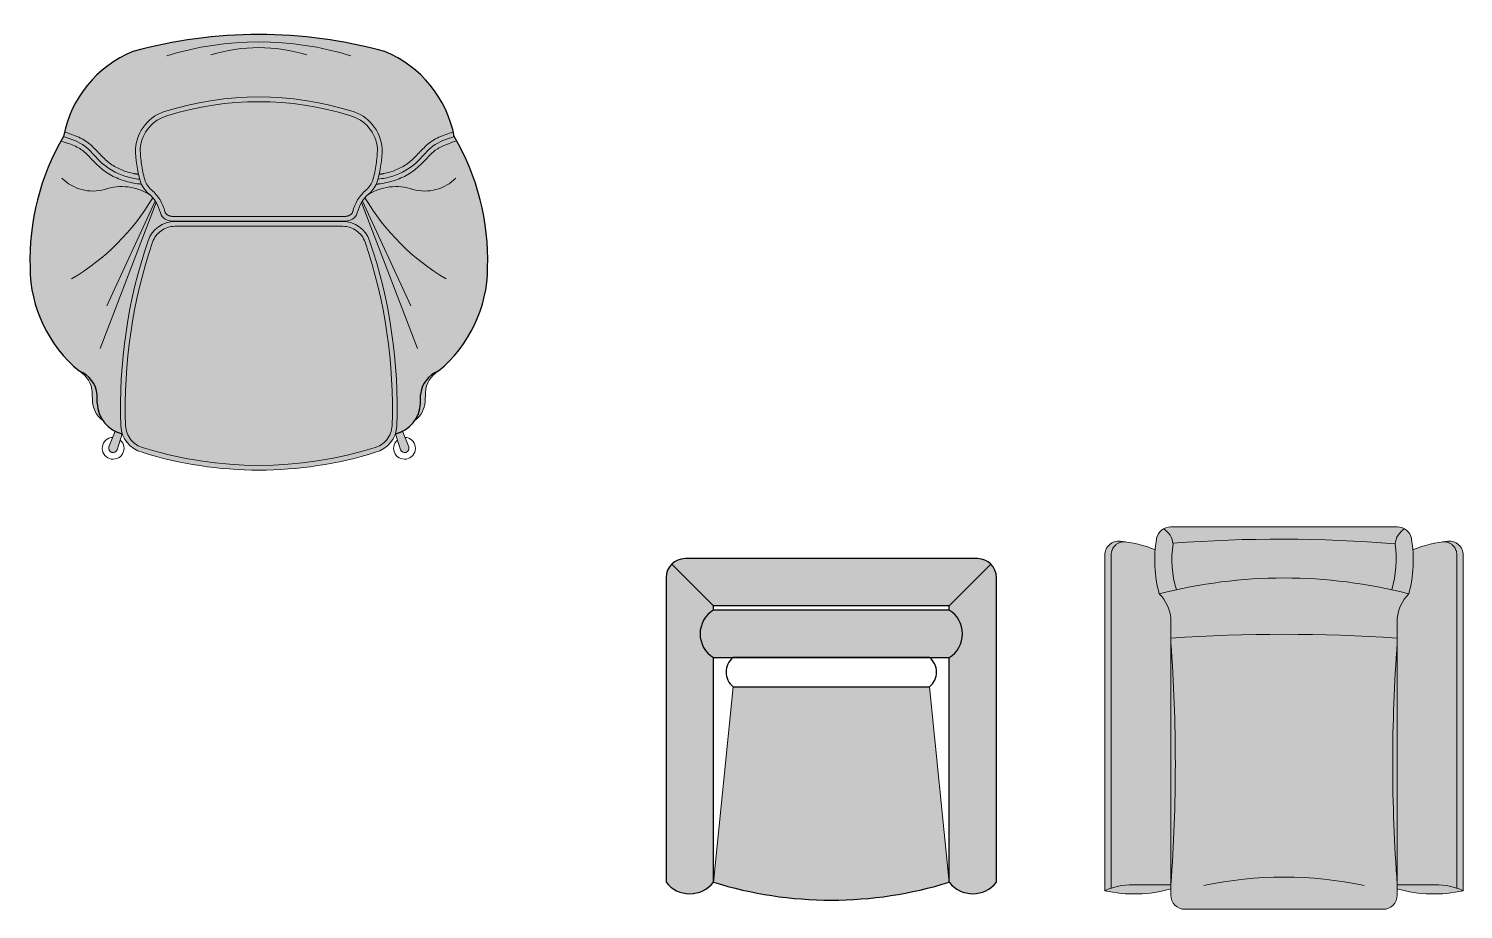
# Model space of a CAD drawing. Header units: metres. Extents: x 288.7 to 299.7, y 162.6 to 172.2.
# Drawn here: x 288.661 to 291.702, y 164.679 to 166.545 of the extents above; entities that cross this region are included whole.
import ezdxf

# ---------------------------------------------------------------- set-up
doc = ezdxf.new("R2010")
doc.units = ezdxf.units.M
doc.linetypes.add('HIDDEN2', pattern=[4.762499999999999, 3.175, -1.5875])
doc.linetypes.add('HIDDENX2', pattern=[19.049999999999997, 12.7, -6.35])
doc.layers.add('estofado', color=7, linetype='Continuous', lineweight=25)

# ---------------------------------------------------------------- blocks, each defined once
blk = doc.blocks.new('Poltrona Greta Garbo')
at = {"layer": 'estofado', "ltscale": 0.01}
h = blk.add_hatch(color=256, dxfattribs=at)
h.set_gradient(color1=(222, 23, 23), color2=(162, 17, 17), one_color=1, tint=0.3499999940395355, name='INVCYLINDER')
h.paths.add_polyline_path([(0.6854193147283922, 0.2499999999999432, 0.4916137054339721), (0.685419314728466, 0.3500000000000227), (0.03999999999996362, 0.3500000000000227, 0.1989123673789687), (0.01171572875257674, 0.3382842712475597), (0.1000000000001364, 0.25), (0.1088826669430318, 0.25, -0.5577571510137617), (0.2095527105623205, 0.25)])
h.paths.add_polyline_path([(0.6854193147282786, -0.3499999999999659, 0.4916137054348871), (0.6854193147283921, -0.2499999999997726), (0.2095527105623205, -0.2499999999998295, -0.5577571510148333), (0.1088826669430318, -0.2499999999998295), (0.1000000000002501, -0.2499999999998294), (0.01171572875253014, -0.3382842712474926, 0.1989123673794746), (0.0399999999999671, -0.3500000000000227)])
h.paths.add_polyline_path([(0.1000000000001364, 0.25), (0.01171572875258699, 0.3382842712475495, 0.1989123673803437), (0, 0.3100000000000023), (0, -0.3100000000000023, 0.1989123673797521), (0.01171572875254834, -0.3382842712474744), (0.1000000000001364, -0.2499999999999431)])
h = blk.add_hatch(color=256, dxfattribs=at)
h.set_gradient(color1=(233, 43, 43), color2=(14, 1, 1), one_color=1, tint=0.02999999932944775, name='INVSPHERICAL')
h.paths.add_polyline_path([(0.2095527105623205, 0.2500000000001705, 0.5577571510137614), (0.1088826669430318, 0.25), (0.1088826669430318, -0.2499999999998295, 0.5577571510148331), (0.2095527105623205, -0.2500000000000135)])
h = blk.add_hatch(color=256, dxfattribs=at)
h.set_gradient(color1=(233, 43, 43), color2=(97, 10, 10), one_color=1, tint=0.2099999934434891, name='CYLINDER')
h.paths.add_polyline_path([(0.2713175725513111, -0.2080910654349281), (0.6854193147283922, -0.2499999999997726, 0.152301355669917), (0.6854193147284094, 0.2499999999998881), (0.2713175725513111, 0.2080910654350987)])
for p, q in [((0.1000000000001364, 0.25), (0.01171572875261973, 0.3382842712475167)), ((0.6854193147285059, 0.3500000000000227), (0.03999999999996362, 0.3500000000000227)), ((0, 0.3100000000000023), (0, -0.3100000000000023)), ((0.1088826669430318, 0.25), (0.1000000000001364, 0.25)), ((0.1000000000001364, 0.25), (0.1000000000001364, -0.2499999999999432)), ((0.6854193147283922, 0.2499999999999432), (0.2095527105623205, 0.25)), ((0.1000000000001364, -0.2499999999999432), (0.01171572875250604, -0.3382842712475167)), ((0.1088826669430318, -0.2499999999998295), (0.1000000000001364, -0.2499999999998295)), ((0.6854193147283922, -0.2499999999997726), (0.2095527105623205, -0.2499999999998295)), ((0.03999999999996362, -0.3500000000000227), (0.6854193147282786, -0.3499999999999659))]:
    blk.add_line(p, q, dxfattribs=at)
at = {"layer": 'estofado', "lineweight": 5, "ltscale": 0.01}
for p, q in [((0.6854193147283922, 0.2499999999998863), (0.2713175725513111, 0.2080910654350987)), ((0.6854193147283922, -0.2499999999997726), (0.2713175725513111, -0.2080910654349282))]:
    blk.add_line(p, q, dxfattribs=at)
at = {"layer": 'estofado', "ltscale": 0.01}
for points in [[(0.1088826669430318, 0.25), (0.1088826669430318, -0.2499999999998295)], [(0.2095527105623205, -0.25), (0.2095527105623205, 0.2500000000001705)], [(0.2095527105623205, 0.2080910654352124), (0.2095527105623205, -0.2080910654351555)], [(0.2713175725510837, -0.2080910654351555), (0.2713175725513111, -0.2080910654351555), (0.2713175725513111, 0.2080910654352124)]]:
    blk.add_lwpolyline(points, dxfattribs=at)
for centre, radius, start, end in [((0.03999999999996362, 0.3100000000000023), 0.04, 90, 180), ((0.6468567219727674, 0.3000000000000114), 0.06314327802737982, 307.641272479146, 52.35872752079403), ((0.159217688752733, 0.2189146550446708), 0.05916006331618404, 31.69818874562717, 148.3018112544315), ((-0.1162842327908038, 1.13686837721616e-13), 0.8397788864366492, 342.6806433650495, 17.31935663494737), ((0.2404351415567589, 0.1837173189064174), 0.03934214107005613, 38.28202454498471, 141.717975454915), ((0.2404351415567589, -0.1837173189062469), 0.03934214107005613, 218.2820245450849, 321.7179754550153), ((0.159217688752733, -0.2189146550446139), 0.05916006331612431, 211.698188745478, 328.3018112544667), ((0.6468567219727674, -0.2999999999998408), 0.06314327802737982, 307.641272479206, 52.358727520854), ((0.03999999999996362, -0.3100000000000023), 0.04, 180.0000000000098, 270)]:
    blk.add_arc(centre, radius, start, end, dxfattribs=at)
blk = doc.blocks.new('poltrona Gal vermelha Grando')
at = {"layer": 'estofado', "lineweight": 5, "ltscale": 0.2}
h = blk.add_hatch(color=44, dxfattribs=at)
h.set_gradient(color1=(217, 39, 23), color2=(162, 29, 17), one_color=1, tint=0.3499999940395355, name='CURVED')
h.paths.add_polyline_path([(0.2352854939096005, -0.03598336351376474, -0.2350943158662588), (0.2554911246691063, -0.004044378986293395, 0.1320781852089823), (0.2404476630397312, 0), (-0.2404476630397312, 5.684341886080801e-14, 0.3631447977676072), (-0.2699765777746279, -0.02470441744685559, 0.1134028707969323), (-0.2643004782163416, -0.1417141105939095, -0.1186018960114935), (0.2282456515332569, -0.1330397519003554, 0.1077143630196854)])
h = blk.add_hatch(color=44, dxfattribs=at)
h.set_gradient(color1=(217, 39, 23), color2=(162, 29, 17), one_color=1, tint=0.3499999940395355)
h.paths.add_polyline_path([(-0.3800000000003638, -0.05987625467107301, -0.4441750900849418), (-0.3469691436362862, -0.03002974883997354, -0.0692667988451889), (-0.2730859564012115, -0.0480701878123207, -0.02253486270154209), (-0.2699775336605246, -0.02470975037266764, -0.2205384317816976), (-0.2554911246690256, -0.00404437898625111, -0.2350943158698989), (-0.2352854939094868, -0.03598336351433359, 0.1077143630190159), (-0.2282456515331025, -0.1330397519003226, 0.008804948076744019), (-0.2643004782166287, -0.1417141105939841, -0.1799811878602828), (-0.2400000000001228, -0.1934321483659005), (-0.2400000000001228, -0.2352477733751925), (-0.2400000000001228, -0.2453138611935206, -0.03761589016322858), (-0.2400000000001228, -0.7582148917668405), (-0.2400000000001228, -0.7667438041843168, -0.1260883933829094), (-0.3800000000003365, -0.7705744513990567)])
h = blk.add_hatch(color=44, dxfattribs=at)
h.set_gradient(color1=(217, 39, 23), color2=(162, 29, 17), one_color=1, tint=0.3499999940395355, name='CURVED')
h.paths.add_polyline_path([(0.2699765777988432, -0.02470441758134712, 0.2204910882099928), (0.2554911246691063, -0.004044378986236552, 0.2350943158680163), (0.2352854939094868, -0.03598336351393527, -0.1077143630194835), (0.2282456515332569, -0.1330397519003554, -0.008804948076636504), (0.2643004782163416, -0.1417141105939095, 0.1134028706646695)])
h = blk.add_hatch(color=44, dxfattribs=at)
h.set_gradient(color1=(217, 39, 23), color2=(162, 29, 17), one_color=1, tint=0.3499999940395355)
h.paths.add_polyline_path([(0.3799999999998818, -0.05987625466059399, 0.4441667311629901), (0.3469699771257819, -0.0300296642123993, 0.01030044236064961), (0.3356913461846204, -0.03140993112462214, -0.4230815357948568), (0.3661870988014471, -0.05687769630719772), (0.3661870988014471, -0.7652698450385271, -0.02581022120135906), (0.3799999999998818, -0.7705744513990567)])
h = blk.add_hatch(color=44, dxfattribs=at)
h.set_gradient(color1=(217, 39, 23), color2=(162, 29, 17), one_color=1, tint=0.3499999940395355)
h.paths.add_polyline_path([(-0.3661870988019018, -0.7652698450385271, -0.08083821546953422), (-0.3206578146433647, -0.7582148917663858), (-0.2400000000001228, -0.7582148917663857), (-0.2400000000001228, -0.2352477733755904), (-0.2400000000001228, -0.1934321483659005, 0.1799811878584068), (-0.2643004782162033, -0.141714110594401, -0.09063116448557268), (-0.2730859564012116, -0.04807018781232077, 0.05892507746343225), (-0.3356913464201517, -0.03140993109992062, 0.4230815332778624), (-0.3661870988019018, -0.05687769630719774)])
h = blk.add_hatch(color=44, dxfattribs=at)
h.set_gradient(color1=(217, 39, 23), color2=(162, 29, 17), one_color=1, tint=0.3499999940395355)
h.paths.add_polyline_path([(0.3661870988014471, -0.05687769630645789, 0.4230815332706176), (0.3356913464196963, -0.03140993109992069, 0.05892507746300162), (0.2730859564011963, -0.04807018781214635, -0.09063116448525314), (0.2643004782163406, -0.1417141105939134, 0.1799811878648873), (0.239999999999668, -0.1934321483672654), (0.239999999999668, -0.2352477733751357), (0.239999999999668, -0.7582148917663858), (0.3206578146582615, -0.7582148917663858, -0.08083821544257465), (0.3661870988014471, -0.7652698450385578)])
h = blk.add_hatch(color=44, dxfattribs=at)
h.set_gradient(color1=(217, 39, 23), color2=(162, 29, 17), one_color=1, tint=0.3499999940395355, name='CURVED')
h.paths.add_polyline_path([(0.239999999999668, -0.2352477733751357), (0.239999999999668, -0.1934321483658437, -0.1799811878605508), (0.2643004782163508, -0.1417141105939222, 0.1275400320438642), (-0.2643004782166289, -0.1417141105939839, -0.1799811878602836), (-0.2400000000001228, -0.1934321483659005), (-0.2400000000001228, -0.2352477733751925, -0.03309556927349103)])
h = blk.add_hatch(color=44, dxfattribs=at)
h.set_gradient(color1=(217, 39, 23), color2=(162, 29, 17), one_color=1, tint=0.3499999940395355, name='CURVED')
h.paths.add_polyline_path([(0.2099999999996953, -0.8099999999999454, 0.414213562373117), (0.239999999999668, -0.7799999999999159), (0.239999999999668, -0.7582148917664995, -0.03761589016323303), (0.239999999999668, -0.2453138611931212), (0.239999999999668, -0.2352477733751357, 0.03309556927349103), (-0.2400000000001228, -0.2352477733755904), (-0.2400000000001228, -0.2453138611935206, -0.03761589016322858), (-0.2400000000001228, -0.7582148917668405), (-0.2400000000001228, -0.7800000000002569, 0.4142135623692325), (-0.2100000000001501, -0.8099999999998886)])
h = blk.add_hatch(color=44, dxfattribs=at)
h.set_gradient(color1=(217, 39, 23), color2=(162, 29, 17), one_color=1, tint=0.3499999940395355)
h.paths.add_polyline_path([(0.239999999999668, -0.7582148917663858), (0.239999999999668, -0.2453138611931284, 0.03761589016322413)])
h = blk.add_hatch(color=44, dxfattribs=at)
h.set_gradient(color1=(217, 39, 23), color2=(162, 29, 17), one_color=1, tint=0.3499999940395355)
h.paths.add_polyline_path([(0.239999999999668, -0.7582148917663858), (0.239999999999668, -0.7667438041843166, 0.1260883933829101), (0.3799999999998825, -0.7705744513990564, 0.1068714187801537), (0.3206578146429143, -0.7582148917663858)])
at = {"layer": 'estofado', "lineweight": 9, "ltscale": 1.8}
for p, q in [((-0.2404476630397312, 5.684341886080801e-14), (0.2404476630397312, 0)), ((-0.3800000000003365, -0.7705744513989998), (-0.3800000000003365, -0.05987625466059399)), ((0.3799999999998818, -0.7705744513989998), (0.3799999999998818, -0.05987625466059399)), ((-0.2400000000001228, -0.2352477733751925), (-0.2400000000001228, -0.1934321483659005)), ((0.239999999999668, -0.1934321483658437), (0.239999999999668, -0.2352477733751357)), ((-0.2400000000001228, -0.7582148917668405), (-0.2400000000001228, -0.2352477733755904)), ((0.239999999999668, -0.2352477733751357), (0.239999999999668, -0.7582148917663858)), ((-0.2400000000001228, -0.7800000000002569), (-0.2400000000001228, -0.7582148917668405)), ((0.239999999999668, -0.7582148917664995), (0.239999999999668, -0.7799999999999159)), ((0.2099999999996953, -0.8099999999999454), (-0.2100000000001501, -0.8099999999998886))]:
    blk.add_line(p, q, dxfattribs=at)
at = {"layer": 'estofado', "linetype": 'HIDDEN2', "lineweight": 5, "ltscale": 1.8}
for p, q in [((-0.3661870988019018, -0.05687769630645789), (-0.3661870988019018, -0.7652698450385174)), ((0.3661870988014471, -0.05687769630645789), (0.3661870988014471, -0.7652698450385174))]:
    blk.add_line(p, q, dxfattribs=at)
at = {"layer": 'estofado', "lineweight": 5, "ltscale": 1.8}
for p, q in [((-0.3206578146587162, -0.7582148917663858), (-0.2400000000001228, -0.7582148917663858)), ((0.3206578146582615, -0.7582148917663858), (0.239999999999668, -0.7582148917663858))]:
    blk.add_line(p, q, dxfattribs=at)
at = {"layer": 'estofado', "lineweight": 9, "ltscale": 1.8}
for centre, radius, start, end in [((-0.2404476630397312, -0.02999999999997272), 0.03, 89.99999999978505, 169.838083219838), ((0.2404476630397312, -0.02999999999997272), 0.03, 10.16191678016197, 90), ((-0.3500000000003638, -0.05987625466059399), 0.03, 84.203198268465, 180), ((-0.3748272926095524, -0.3044321755972419), 0.2758129226024312, 68.3535589410821, 84.20319826844523), ((-0.01250448967675766, -0.07085705529669895), 0.2615758821642742, 169.838083219898, 195.7169527729527), ((0.01250448967675766, -0.07085705529669895), 0.2615758821642742, 344.2830472270474, 10.16191678010197), ((0.3748272926090976, -0.3044321755972419), 0.2758129226024312, 95.79680173155478, 111.6464410588199), ((0.3499999999999091, -0.05987625466059399), 0.03, 0, 95.796801731535), ((-0.3216612865940078, -0.2002339141500897), 0.08194406473901328, 4.761313411849683, 45.57303216654683), ((0.3216612865936668, -0.2002339141500897), 0.08194406473901328, 134.4269678334531, 175.2386865881503), ((3.183231456205249e-12, -3.85713930226035), 3.62983446551062, 86.20891086384754, 93.79108913626338), ((-3.643982308900831, -0.5017643764802528), 3.41362892331604, 355.691567815357, 4.308432184668923), ((3.643982308900377, -0.501764376479855), 3.41362892331604, 175.6915678153311, 184.3084321846429), ((-0.3174744121969297, -0.4954891779427157), 0.2821016781281377, 257.1945045280823, 285.9401407633081), ((-0.2100000000001501, -0.7800000000002569), 0.03, 180.0000000000065, 270.0000000000065), ((0.2099999999996953, -0.7799999999999159), 0.03, 270.0000000000065, 0), ((0.317474412196475, -0.4954891779427157), 0.2821016781281377, 254.0598592366919, 282.8054954719176)]:
    blk.add_arc(centre, radius, start, end, dxfattribs=at)
at = {"layer": 'estofado', "lineweight": 5, "ltscale": 1.8}
for centre, radius, start, end in [((-0.2774751527182389, -0.0403130423148923), 0.04241124177520529, 5.859419459616269, 58.77810815469279), ((-0.00957920942198598, -2.973355530665572), 2.947560681528433, 85.23473714288956, 94.3952444967273), ((0.2774751527183525, -0.0403130423148923), 0.04241124177520529, 121.2218918453452, 174.1405805403837), ((-0.009115825256117205, -0.06836198575888375), 0.2284755877489506, 171.8528501629523, 196.4443495477766), ((0.009115825256230892, -0.06836198575888375), 0.2284755877489506, 343.555650452209, 8.1471498370477), ((0, -1.161006802279871), 1.053001583146863, 75.46346917434191, 104.5365308256581), ((-0.3217469088326652, -0.9016259567277416), 0.143415200308417, 89.56489201074683, 113.9654014425108), ((-3.410605131648481e-13, -1.575279825853045), 0.8334546666977938, 78.24381871770997, 101.7561812822766), ((0.3217469088322105, -0.9016259567277416), 0.143415200308417, 66.03459855748925, 90.43510798925317)]:
    blk.add_arc(centre, radius, start, end, dxfattribs=at)
at = {"layer": 'estofado', "linetype": 'HIDDEN2', "lineweight": 5, "ltscale": 1.8}
for centre, start, end in [((-0.3385839878993693, -0.05893828723975503), 84.00145200346856, 175.7307499381691), ((0.3385839878989145, -0.05893828723975503), 4.269250061830902, 95.99854799653143)]:
    blk.add_arc(centre, 0.02767991630205641, start, end, dxfattribs=at)
blk = doc.blocks.new('Poltrona Saarinen Beger Lintz')
at = {"layer": 'estofado', "lineweight": 18, "ltscale": 0.8}
h = blk.add_hatch(color=0, dxfattribs=at)
h.dxf.hatch_style = 1
h.set_gradient(color1=(226, 192, 161), color2=(211, 159, 111), one_color=1, tint=0.6299999952316284, name='CYLINDER')
edge = h.paths.add_edge_path()
edge.add_arc((0, -0.07231791066800497), 0.9953565053328703, 74.4477610882562, 105.552238911751)
edge.add_arc((-0.1752606211995271, 0.6613356859747341), 0.2431756153343694, 112.1311955095888, 166.8119263348235)
edge.add_spline(control_points=[(-0.4120228235019567, 0.7168157675737916), (-0.3911779480470159, 0.7096015494597054), (-0.3708125239998026, 0.7022254651292315), (-0.3402679992424282, 0.6743124311765314), (-0.329321563727035, 0.6593439974384978), (-0.2994056663571882, 0.6385239126178703), (-0.2827668656495916, 0.6317629683140353), (-0.261500681573807, 0.62765325952887), (-0.2582594059290386, 0.6271100481025655), (-0.2549728295272189, 0.6266098278748586)], knot_values=[0.001357734176926895, 0.001357734176926895, 0.001357734176926895, 0.001357734176926895, 0.05810457651374185, 0.05810457651374185, 0.1162091530274837, 0.1162091530274837, 0.1743137295412255, 0.1743137295412255, 0.1845603308377721, 0.1845603308377721, 0.1845603308377721, 0.1845603308377721], degree=3, periodic=0)
edge.add_arc((0.01785302487076024, 0.6862353624420621), 0.2792653777328225, 181.0746461143555, 192.328039539673, ccw=False)
edge.add_arc((-0.1728595165548086, 0.6750780584005156), 0.08870146760867301, 104.64647758874841, 176.1734020842347, ccw=False)
edge.add_arc((0, 0.1321751742296442), 0.6583530265748735, 72.74462174889828, 107.25537825116419, ccw=False)
edge.add_arc((0.1728595165549223, 0.6750780584005156), 0.08870146760867301, 3.8265979161732275, 75.35352241178612, ccw=False)
edge.add_arc((-0.01785302487076024, 0.6862353624420052), 0.2792653777328873, 347.67196046033837, 358.9253538857845, ccw=False)
edge.add_spline(control_points=[(0.2549728295269915, 0.6266098278748586), (0.2582594059288112, 0.6271100481025655), (0.2615006815735796, 0.62765325952887), (0.2827668656493643, 0.6317629683140353), (0.2994056663569609, 0.6385239126178703), (0.3293215637268077, 0.6593439974384978), (0.3402679992422009, 0.6743124311765314), (0.3708125239995752, 0.7022254651292315), (0.3911779480467885, 0.7096015494597054), (0.4120228235017294, 0.7168157675737916)], knot_values=[0.001357734176926889, 0.001357734176926889, 0.001357734176926889, 0.001357734176926889, 0.01160433547347348, 0.01160433547347348, 0.06970891198721532, 0.06970891198721532, 0.1278134885009572, 0.1278134885009572, 0.1845603308377721, 0.1845603308377721, 0.1845603308377721, 0.1845603308377721], degree=3, periodic=0)
edge.add_arc((0.1752606211994134, 0.6613356859747341), 0.2431756153343695, 13.18807366518947, 67.86880449041621)
h = blk.add_hatch(color=0, dxfattribs=at)
h.dxf.hatch_style = 1
h.set_gradient(color1=(214, 167, 122), color2=(200, 136, 76), one_color=1, tint=0.5400000214576721, name='INVCYLINDER')
h.paths.add_polyline_path([(-0.1952880612404897, 0.760897116535773, 0.3226391198560757), (-0.2613632326707602, 0.6809977365687132, 0.06209537094383936), (-0.2515303985625224, 0.6126030164270446, 0.1378879710420939), (-0.233483660468778, 0.5856033290278333, -0.158905923002456), (-0.2087367012360346, 0.5450652420880715, 0.2184296960665392), (-0.1984712279298719, 0.5319200450376229, 0.1642557910515603), (-0.1766082533065401, 0.5275782104654922), (0.1766082533065401, 0.5275782104654922, 0.1642557910515603), (0.1984712279298719, 0.5319200450376229, 0.2184296960665393), (0.2087367012359209, 0.5450652420880715, -0.158905923002456), (0.2334836604686643, 0.5856033290278333, 0.137887971042094), (0.2515303985624087, 0.6126030164270446, 0.06209537094383948), (0.2613632326707602, 0.6809977365687132, 0.3226391198560757), (0.1952880612404897, 0.760897116535773, 0.1517301369090187)])
h.paths.add_polyline_path([(0.1925448722915917, 0.7512778469388195, -0.321947154972928), (0.2513564431482109, 0.6807484657194323, -0.06145465553014178), (0.2419502057927048, 0.6154813868528208, -0.1367013467992642), (0.2269839746845719, 0.5932029398539385, 0.1589059268974118), (0.1990066892317373, 0.5473732426075912, -0.223685420240983), (0.1936950433060929, 0.5407102884251458, -0.1728828672586755), (0.1773119774964016, 0.5375782104654832), (-0.1773119774968563, 0.5375782104654263, -0.1728833150915663), (-0.1936950814700822, 0.5407103087630389, -0.2236843201571534), (-0.1990066895356222, 0.5473732438882735, 0.1589059211494569), (-0.2269839742089061, 0.5932029394469964, -0.1367013880092458), (-0.2419502076173785, 0.6154813941120665, -0.06145464967079595), (-0.2513564430616952, 0.6807484669179189, -0.3219471101279332), (-0.1925448833463861, 0.7512778433934955, -0.1519144836299117)], flags=16)
h = blk.add_hatch(color=0, dxfattribs=at)
h.dxf.hatch_style = 1
h.set_gradient(color1=(226, 192, 161), color2=(211, 159, 111), one_color=1, tint=0.6299999952316284, name='INVCURVED')
h.paths.add_polyline_path([(0.2513564431482109, 0.6807484657193186, 0.3219471549792125), (0.1925448722900001, 0.7512778469392742, 0.1519144836297238), (-0.192544883347523, 0.7512778433932112, 0.3219471101272401), (-0.2513564430616952, 0.6807484669168957, 0.06145464967183827), (-0.2419502076166964, 0.6154813941100201, 0.1367013848093619), (-0.2269839746846856, 0.5932029398539385, -0.1589059230024586), (-0.1990066895356222, 0.5473732438882166, 0.2236843201725938), (-0.1936950814695138, 0.5407103087627547, 0.172883315087293), (-0.177311977496629, 0.5375782104654263), (0.1773119774964016, 0.5375782104654832, 0.1728828672505987), (0.1936950433054108, 0.5407102884248047, 0.2236854548101523), (0.1990066895355085, 0.5473732438881598, -0.1589059230024505), (0.2269839746845719, 0.5932029398539385, 0.1367013468008468), (0.2419502057928185, 0.615481386853105, 0.06145465552975669)])
h = blk.add_hatch(color=0, dxfattribs=at)
h.dxf.hatch_style = 1
h.set_gradient(color1=(219, 177, 138), color2=(208, 154, 103), one_color=1, tint=0.6100000143051147, name='INVCYLINDER')
edge = h.paths.add_edge_path()
edge.add_spline(control_points=[(-0.2524712231252124, 0.6161357750979732), (-0.2623259230942949, 0.6175333389824118), (-0.2936044407096006, 0.6229850215099191), (-0.3351115256588173, 0.647788965783775), (-0.3675380104353962, 0.6914371935915256), (-0.3979878719100043, 0.7013313012756157), (-0.4141873326801715, 0.7065950102556258)], knot_values=[0, 0, 0, 0, 0.02976182636273728, 0.09519080063510377, 0.1389049034387961, 0.1885978845806481, 0.1885978845806481, 0.1885978845806481, 0.1885978845806481], degree=3, periodic=0)
edge.add_arc((0.03447236893816807, 0.4443365353362765), 0.5196874402208387, 149.6921074787474, 150.8997677419856)
edge.add_spline(control_points=[(-0.419615056450084, 0.6970807649987592), (-0.3947135574529739, 0.6896292114065545), (-0.3794238161007115, 0.6836207965208132), (-0.3535311754990289, 0.6585398174364627), (-0.3384999775117876, 0.6402555723668115), (-0.3008065252579399, 0.6166806599295569), (-0.2789671927938571, 0.6100359993429834), (-0.256859312175834, 0.6066662866658135), (-0.2556550371209596, 0.6064891177825302), (-0.2488717964284888, 0.6058605966177879)], knot_values=[0.004645601882836784, 0.004645601882836784, 0.004645601882836784, 0.004645601882836784, 0.06149252664880585, 0.06149252664880585, 0.1229850532976117, 0.1229850532976117, 0.1844775799464176, 0.1844775799464176, 0.188028030158859, 0.188028030158859, 0.188028030158859, 0.188028030158859], degree=3, periodic=0)
edge.add_arc((-0.1944855457645644, 0.6312009939850896), 0.06000000000002233, 198.0571991428477, 204.9824070846866, ccw=False)
edge.add_arc((0.01785302486928231, 0.6862353624474622), 0.2792653777328225, 194.5375379610198, 195.2876079783032, ccw=False)
edge = h.paths.add_edge_path()
edge.add_spline(control_points=[(-0.2549728295272189, 0.6266098278748586), (-0.2582594059290386, 0.6271100481025655), (-0.261500681573807, 0.62765325952887), (-0.2827668656495916, 0.6317629683140353), (-0.2994056663571882, 0.6385239126178703), (-0.329321563727035, 0.6593439974384978), (-0.3402679992424282, 0.6743124311765314), (-0.3708125239998026, 0.7022254651292315), (-0.3911779480470159, 0.7096015494597054), (-0.4120228235019567, 0.7168157675737916)], knot_values=[0.001357734176926889, 0.001357734176926889, 0.001357734176926889, 0.001357734176926889, 0.01160433547347348, 0.01160433547347348, 0.06970891198721532, 0.06970891198721532, 0.1278134885009572, 0.1278134885009572, 0.1845603308377721, 0.1845603308377721, 0.1845603308377721, 0.1845603308377721], degree=3, periodic=0)
edge.add_arc((-0.1752606212000956, 0.6613356859726878), 0.2431756153343694, 166.8119263343297, 169.2736871582501)
edge.add_spline(control_points=[(-0.4141873326801715, 0.7065950102556258), (-0.3979878719100043, 0.7013313012756157), (-0.3675380104353962, 0.6914371935915256), (-0.3351115256588173, 0.647788965783775), (-0.2936044407096006, 0.6229850215099191), (-0.2623259230942949, 0.6175333389824118), (-0.2524712231252124, 0.6161357750979732)], knot_values=[0, 0, 0, 0, 0.04969298114185203, 0.09340708394554431, 0.1588360582179108, 0.1885978845806481, 0.1885978845806481, 0.1885978845806481, 0.1885978845806481], degree=3, periodic=0)
edge.add_arc((0.01785302487064655, 0.6862353624422326), 0.2792653777328225, 192.3280395397122, 194.5375379599281, ccw=False)
h = blk.add_hatch(color=0, dxfattribs=at)
h.dxf.hatch_style = 1
h.set_gradient(color1=(219, 177, 138), color2=(208, 154, 103), one_color=1, tint=0.6100000143051147, name='INVCYLINDER')
edge = h.paths.add_edge_path()
edge.add_spline(control_points=[(0.2488741244291077, 0.6058655936364516), (0.2534879529713407, 0.6059620918030646), (0.256991094422915, 0.6066863730918612), (0.2789671927936297, 0.6100359993429834), (0.3008065252577126, 0.6166806599295569), (0.3384999775115602, 0.6402555723668115), (0.3535311754988015, 0.6585398174364627), (0.3787986557780414, 0.6830152332175885), (0.3931837829806, 0.6890099665138223), (0.4193218670345686, 0.6976067999181055)], knot_values=[0.007502828024890051, 0.007502828024890051, 0.007502828024890051, 0.007502828024890051, 0.01066556537548732, 0.01066556537548732, 0.07215809202429319, 0.07215809202429319, 0.133650618673099, 0.133650618673099, 0.1876403172970148, 0.1876403172970148, 0.1876403172970148, 0.1876403172970148], degree=3, periodic=0)
edge.add_arc((-0.03447236893873651, 0.4443365353367312), 0.519687440220839, 29.1666276455057, 30.30789252119039)
edge.add_spline(control_points=[(0.4141873326799441, 0.7065950102556258), (0.3979878719097769, 0.7013313012756157), (0.3675380104351689, 0.6914371935915256), (0.3351115256585899, 0.647788965783775), (0.2940958000027649, 0.6232786496590847), (0.2634057041539108, 0.6177251320094683), (0.2525319494289988, 0.6163703721169895)], knot_values=[0, 0, 0, 0, 0.04969298114185203, 0.09340708394554431, 0.1588360582179108, 0.1869535336154971, 0.1869535336154971, 0.1869535336154971, 0.1869535336154971], degree=3, periodic=0)
edge.add_arc((-0.01785302487064655, 0.6862353624426873), 0.2792653777328873, 344.7123920232076, 345.5121797724747, ccw=False)
edge.add_arc((0.1944855457638823, 0.6312009939836685), 0.06000000000002229, 335.0228571508545, 341.94280086092857, ccw=False)
h = blk.add_hatch(color=0, dxfattribs=at)
h.dxf.hatch_style = 1
h.set_gradient(color1=(219, 177, 138), color2=(208, 154, 103), one_color=1, tint=0.6100000143051147, name='INVCYLINDER')
edge = h.paths.add_edge_path()
edge.add_spline(control_points=[(0.2525319494289988, 0.6163703721169895), (0.2634057041539108, 0.6177251320094683), (0.2940958000027649, 0.6232786496590847), (0.3351115256585899, 0.647788965783775), (0.3675380104351689, 0.6914371935915256), (0.3979878719097769, 0.7013313012756157), (0.4141873326799441, 0.7065950102556258)], knot_values=[0, 0, 0, 0, 0.0281174753975863, 0.09354644966995279, 0.1372605524736451, 0.1869535336154971, 0.1869535336154971, 0.1869535336154971, 0.1869535336154971], degree=3, periodic=0)
edge.add_arc((0.1752606211997545, 0.6613356859730288), 0.2431756153343695, 10.72631284166593, 13.188073665599)
edge.add_spline(control_points=[(0.4120228235017294, 0.7168157675737916), (0.3911779480467885, 0.7096015494597054), (0.3708125239995752, 0.7022254651292315), (0.3402679992422009, 0.6743124311765314), (0.3293215637268077, 0.6593439974384978), (0.2994056663569609, 0.6385239126178703), (0.2827668656493643, 0.6317629683140353), (0.2615006815735796, 0.62765325952887), (0.2582594059288112, 0.6271100481025655), (0.2549728295269915, 0.6266098278748586)], knot_values=[0.001357734176926895, 0.001357734176926895, 0.001357734176926895, 0.001357734176926895, 0.05810457651374185, 0.05810457651374185, 0.1162091530274837, 0.1162091530274837, 0.1743137295412255, 0.1743137295412255, 0.1845603308377721, 0.1845603308377721, 0.1845603308377721, 0.1845603308377721], degree=3, periodic=0)
edge.add_arc((-0.01785302486996443, 0.6862353624459843), 0.2792653777328872, 345.51217977177896, 347.671960459506, ccw=False)
h = blk.add_hatch(color=0, dxfattribs=at)
h.dxf.hatch_style = 1
h.set_gradient(color1=(226, 192, 161), color2=(211, 159, 111), one_color=1, tint=0.6299999952316284, name='INVCYLINDER')
edge = h.paths.add_edge_path()
edge.add_arc((-0.1944855457642234, 0.6312009939843506), 0.06000000000002236, 204.9824070839094, 229.4607671376228, ccw=False)
edge.add_spline(control_points=[(-0.2488717964284888, 0.6058605966177879), (-0.2556550371209596, 0.6064891177825302), (-0.256859312175834, 0.6066662866658135), (-0.2789671927938571, 0.6100359993429834), (-0.3008065252579399, 0.6166806599295569), (-0.3384999775117876, 0.6402555723668115), (-0.3535311754990289, 0.6585398174364627), (-0.3794238161007115, 0.6836207965208132), (-0.3947135574529739, 0.6896292114065545), (-0.419615056450084, 0.6970807649987592)], knot_values=[0.004645601882836775, 0.004645601882836775, 0.004645601882836775, 0.004645601882836775, 0.008196052095278239, 0.008196052095278239, 0.0696885787440841, 0.0696885787440841, 0.13118110539289, 0.13118110539289, 0.188028030158859, 0.188028030158859, 0.188028030158859, 0.188028030158859], degree=3, periodic=0)
edge.add_arc((0.0344723689388502, 0.4443365353372997), 0.5196874402208387, 150.8997677421147, 181.6484383532905)
edge.add_arc((-0.1990855359666739, 0.4308641998748612), 0.2859182808772546, 180.2960529207637, 230.5898980791665)
edge.add_arc((-0.4026156946389392, 0.1537032683985444), 0.0604068739691626, 5.3636923175853894, 68.63149144136071, ccw=False)
edge.add_line((-0.342473318203588, 0.1593499470184838), (-0.3424733182037016, 0.1421048837859757))
edge.add_arc((-0.2734938235537356, 0.1437493443477251), 0.06899909370928801, 181.3656639062424, 256.7212188064346)
edge.add_arc((-0.2325120000705283, 0.09583899249730621), 0.06000000000000683, 182.0574962563851, 198.7072616623467, ccw=False)
edge.add_arc((0.8018847655617947, 0.1330002422011489), 1.09506406914262, 161.19829685151, 182.0574962563061, ccw=False)
edge.add_arc((-0.1779479538218993, 0.4665950102683496), 0.05999999998728441, 90.00000001682719, 161.1982968515093, ccw=False)
edge.add_line((-0.1779479538395208, 0.526595010255619), (0.1779479538395208, 0.5265950102555621))
edge.add_arc((0.1779479538218993, 0.4665950102682359), 0.0599999999872844, 18.801703148542174, 89.99999998317281, ccw=False)
edge.add_arc((-0.8018847655617947, 0.1330002422011489), 1.095064069142607, -2.057496256285276, 18.801703148487093, ccw=False)
edge.add_arc((0.2325120000704146, 0.09583899249764727), 0.05999999999996992, 341.2927383373448, 357.9425037436731, ccw=False)
edge.add_arc((0.273493823553622, 0.1437493443477251), 0.06899909370928799, 283.2787811935654, 358.6343360939463)
edge.add_line((0.342473318203588, 0.1421048837862031), (0.3424733182034743, 0.1593499470184838))
edge.add_arc((0.4026156946387118, 0.1537032683985444), 0.0604068739691626, 111.3685085586589, 174.6363076824045, ccw=False)
edge.add_arc((0.1990855359664465, 0.4308641998748612), 0.2859182808772547, 309.4101019208263, 359.7039470792365)
edge.add_arc((-0.03447236893896388, 0.444336535337186), 0.519687440220839, 358.351561646722, 389.1666276454667)
edge.add_spline(control_points=[(0.4193218670338865, 0.6976067999179918), (0.3931837829803726, 0.6890099665137654), (0.3787986557779277, 0.6830152332174748), (0.3535311754988015, 0.6585398174364627), (0.3384999775115602, 0.6402555723668115), (0.3008065252577126, 0.6166806599295569), (0.2789671927936297, 0.6100359993429834), (0.2569910944230287, 0.6066863730918612), (0.2534879529713407, 0.6059620918030646), (0.2488741244292214, 0.6058655936365085)], knot_values=[0.007502828025054092, 0.007502828025054092, 0.007502828025054092, 0.007502828025054092, 0.06149252664880585, 0.06149252664880585, 0.1229850532976117, 0.1229850532976117, 0.1844775799464176, 0.1844775799464176, 0.1876403172970141, 0.1876403172970141, 0.1876403172970141, 0.1876403172970141], degree=3, periodic=0)
edge.add_arc((0.194485545763996, 0.6312009939842937), 0.0600000000000223, 310.53923286234186, 335.0228571502708, ccw=False)
edge.add_arc((0.2832766111771434, 0.5273840458443715), 0.07660824286360542, 130.5392328622374, 166.6558137441612)
edge.add_arc((0.1892766778352097, 0.5496812456883617), 0.01999999999991791, 297.3695252871435, 346.65581374379803, ccw=False)
edge.add_arc((0.1811096902670215, 0.5621271525982365), 0.03484095775377653, 262.57665867940057, 299.8881395511867, ccw=False)
edge.add_line((0.1766082533065401, 0.5275782104654922), (-0.1766082533065401, 0.5275782104654922))
edge.add_arc((-0.1811096902670215, 0.5621271525982365), 0.03484095775377653, 240.1118604520365, 277.42334132059943, ccw=False)
edge.add_arc((-0.1892766778352097, 0.5496812456883617), 0.02000000000000181, 193.3441862559683, 242.6304747184677, ccw=False)
edge.add_arc((-0.2832766111771434, 0.5273840458443715), 0.07660824286360546, 13.34418625589979, 49.46076713794712)
h = blk.add_hatch(color=0, dxfattribs=at)
h.dxf.hatch_style = 1
h.set_gradient(color1=(214, 167, 122), color2=(200, 136, 76), one_color=1, tint=0.5400000214576721, name='INVCYLINDER')
h.paths.add_polyline_path([(0.1779479538217856, 0.5265950102555621), (-0.1779479538395208, 0.526595010255619, 0.3210566781136609), (-0.234746334626152, 0.4859326403318391, 0.09126758088941464), (-0.2924733182035197, 0.09368485049935771, 0.3326806402531844), (-0.2473698512241072, 0.03770772501525244, 0.1524346027973009), (0.2473698512241072, 0.03770772501536612, 0.3326806402531844), (0.2924733182035197, 0.09368485049941455, 0.09126758088938934), (0.234746334626152, 0.4859326403317823, 0.3210566781951744)])
h.paths.add_polyline_path([(0.1779479538344049, 0.5165950102555712, -0.3210566781183615), (0.2252799378314876, 0.4827097020004771, -0.09126758101380815), (0.2824797651627478, 0.0940438736457736, -0.3340722720217572), (0.2446507023618096, 0.04733484853966274, -0.1526047097621994), (-0.244650713440933, 0.04733485207935928, -0.3340722104016528), (-0.2824797651813924, 0.09404387416572035, -0.0912675808937375), (-0.2252799378184136, 0.4827097020020688, -0.3210566781091707), (-0.1779479538217856, 0.516595010255628)], flags=16)
h = blk.add_hatch(color=0, dxfattribs=at)
h.dxf.hatch_style = 1
h.set_gradient(color1=(226, 192, 161), color2=(211, 159, 111), one_color=1, tint=0.6299999952316284, name='INVCURVED')
h.paths.add_polyline_path([(0.2252799378314876, 0.4827097020003634, 0.3210566781188104), (0.1779479538344049, 0.5165950102555712), (-0.1779479538217856, 0.516595010255628, 0.3210566781089463), (-0.2252799378184136, 0.4827097020021256, 0.09126758089375081), (-0.2824797651813924, 0.09404387416572035, 0.3340722104029551), (-0.2446507134407057, 0.04733485207930244, 0.1526047097622364), (0.2446507023621507, 0.04733484853971959, 0.3340722749024455), (0.2824797651812787, 0.09404387416412874, 0.09126758089327633)])
h = blk.add_hatch(color=0, dxfattribs=at)
h.dxf.hatch_style = 1
h.set_gradient(color1=(214, 167, 122), color2=(200, 136, 76), one_color=1, tint=0.5400000214576721, name='INVCYLINDER')
h.paths.add_polyline_path([(-0.342473318203588, 0.1593499470184838, 0.2832910213787417), (-0.3806055443880041, 0.2099575456462048, -0.2440060515480547), (-0.3530592944281352, 0.1646833767601379), (-0.3523031245630364, 0.1450544996460508, 0.2272585062318439), (-0.3310928143602041, 0.1057594616053734, -0.1407255313297996), (-0.3424733182037016, 0.1421048837814851)])
h = blk.add_hatch(color=0, dxfattribs=at)
h.dxf.hatch_style = 1
h.set_gradient(color1=(214, 167, 122), color2=(200, 136, 76), one_color=1, tint=0.5400000214576721, name='INVCYLINDER')
h.paths.add_polyline_path([(0.3530592944280215, 0.1646833767601379, -0.2440060515486131), (0.3806055443880041, 0.2099575456462617, 0.2832910213793393), (0.3424733182034743, 0.1593499470184838), (0.342473318203588, 0.1421048837859757, -0.1407255313453095), (0.3310928143602041, 0.1057594616056008, 0.2272585061684956), (0.3523031245624679, 0.1450544996338294)])
h = blk.add_hatch(color=0, dxfattribs=at)
h.dxf.hatch_style = 1
h.set_gradient(color1=(165, 167, 172), one_color=1, tint=1)
h.paths.add_polyline_path([(-0.2893421782109726, 0.07659501025557347, -0.0599137504063974), (-0.304811896134197, 0.08226720659581588), (-0.3176006600731398, 0.04905746071983685, 0.977795179550314), (-0.300282496530599, 0.04303739907896897)])
h = blk.add_hatch(color=0, dxfattribs=at)
h.dxf.hatch_style = 1
h.set_gradient(color1=(165, 167, 172), one_color=1, tint=1)
h.paths.add_polyline_path([(0.304811896134197, 0.08226720659581588, -0.05991375040632576), (0.2893421782109726, 0.07659501025563031), (0.300282496530599, 0.04303739907896897, 0.977795179550314), (0.3176006600731398, 0.04905746071983685)])
at = {"layer": 'estofado', "color": 0, "lineweight": 18, "ltscale": 0.8}
for p, q in [((-0.2178893097913033, 0.5673005047571564), (-0.3361083833540306, 0.2573291786906111)), ((-0.2193920738027373, 0.569663931831542), (-0.3221581418503092, 0.3480662234830447)), ((0.2178893097913033, 0.5673005047571564), (0.3361083833540306, 0.2573291786906111)), ((0.2193920738027373, 0.569663931831542), (0.3221581418503092, 0.3480662234830447)), ((-0.304811896134197, 0.08226720659581588), (-0.3176006600731398, 0.04905746071983685)), ((-0.2893421782109726, 0.07659501025557347), (-0.300282496530599, 0.04303739907896897)), ((0.2893421782109726, 0.07659501025557347), (0.300282496530599, 0.04303739907896897)), ((0.304811896134197, 0.08226720659581588), (0.3176006600731398, 0.04905746071983685))]:
    blk.add_line(p, q, dxfattribs=at)
at = {"layer": 'estofado', "color": 0, "lineweight": 5, "ltscale": 0.8}
for p, q in [((-0.3523031245630364, 0.1450544996460508), (-0.3530592944281352, 0.1646833767601379)), ((0.3523031245629227, 0.1450544996460508), (0.3530592944280215, 0.1646833767601379))]:
    blk.add_line(p, q, dxfattribs=at)
at = {"layer": 'estofado', "color": 0, "lineweight": 30, "ltscale": 0.8}
for p, q in [((-0.3424733182037016, 0.1421048837859757), (-0.342473318203588, 0.1593499470184838)), ((0.342473318203588, 0.1421048837859757), (0.3424733182034743, 0.1593499470184838))]:
    blk.add_line(p, q, dxfattribs=at)
at = {"layer": 'estofado', "color": 0, "lineweight": 18, "ltscale": 0.8}
for points in [[(0.2613632326707602, 0.6809977365687132, 0.3226391198560756), (0.1952880612404897, 0.760897116535773, 0.1517301369090187), (-0.1952880612404897, 0.760897116535773, 0.3226391198560757), (-0.2613632326707602, 0.6809977365687132, 0.06209537094383936), (-0.2515303985625224, 0.6126030164270446, 0.1378879710420939), (-0.233483660468778, 0.5856033290278333, -0.158905923002456), (-0.2087367012360346, 0.5450652420880715, 0.2184296960665393), (-0.1984712279298719, 0.5319200450376229, 0.1642557910515602), (-0.1766082533065401, 0.5275782104654922), (0.1766082533065401, 0.5275782104654922, 0.1642557910515602), (0.1984712279298719, 0.5319200450376229, 0.2184296960665393), (0.2087367012359209, 0.5450652420880715, -0.158905923002456), (0.2334836604686643, 0.5856033290278333, 0.137887971042094), (0.2515303985624087, 0.6126030164270446, 0.06209537094383948)], [(-0.1779479538395208, 0.526595010255619, 0.3210566781136608), (-0.234746334626152, 0.4859326403318391, 0.09126758088941465), (-0.2924733182035197, 0.09368485049935771, 0.3326806402531845), (-0.2473698512241072, 0.03770772501525244, 0.1524346027973009), (0.2473698512241072, 0.03770772501536612, 0.3326806402531844), (0.2924733182035197, 0.09368485049941455, 0.09126758088938935), (0.234746334626152, 0.4859326403317823, 0.3210566781136608), (0.1779479538395208, 0.5265950102555621)]]:
    blk.add_lwpolyline(points, format="xyb", close=True, dxfattribs=at)
at = {"layer": 'estofado', "color": 0, "linetype": 'HIDDEN2', "lineweight": 5, "ltscale": 0.8}
for points in [[(0.2513564431482109, 0.6807484657193186, 0.3219471549792125), (0.1925448722900001, 0.7512778469392742, 0.1519144836297238), (-0.192544883347523, 0.7512778433932112, 0.3219471101272401), (-0.2513564430616952, 0.6807484669168957, 0.06145464967183827), (-0.2419502076166964, 0.6154813941100201, 0.1367013848093619), (-0.2269839746846856, 0.5932029398539385, -0.1589059230024586), (-0.1990066895356222, 0.5473732438882166, 0.2236843201725938), (-0.1936950814695138, 0.5407103087627547, 0.1728833150848356), (-0.1773119774968563, 0.5375782104654263), (0.1773119774964016, 0.5375782104654832, 0.1728828672505987), (0.1936950433054108, 0.5407102884248047, 0.2236854548101523), (0.1990066895355085, 0.5473732438881598, -0.1589059230024505), (0.2269839746845719, 0.5932029398539385, 0.1367013468008468), (0.2419502057928185, 0.615481386853105, 0.06145465552975671)], [(-0.1779479538217856, 0.516595010255628, 0.3210566781089463), (-0.2252799378184136, 0.4827097020021256, 0.09126758089375081), (-0.2824797651813924, 0.09404387416572035, 0.3340722104029552), (-0.2446507134407057, 0.04733485207930244, 0.1526047097622365), (0.2446507023621507, 0.04733484853971959, 0.3340722749024453), (0.2824797651812787, 0.09404387416412874, 0.09126758089327633), (0.2252799378314876, 0.4827097020003634, 0.3210566781188104), (0.1779479538344049, 0.5165950102555712)]]:
    blk.add_lwpolyline(points, format="xyb", close=True, dxfattribs=at)
at = {"layer": 'estofado', "color": 0, "lineweight": 30, "ltscale": 0.8}
for centre, radius, start, end in [((1.13686837721616e-13, -0.07231791066794813), 0.9953565053328518, 74.44776108826123, 105.5522389117593), ((-0.1752606211995271, 0.6613356859747341), 0.2431756153343992, 112.1311955095759, 169.2736871587434), ((0.1752606211994134, 0.6613356859747341), 0.2431756153343992, 10.72631284125658, 67.86880449042414), ((0.0344723689388502, 0.444336535337186), 0.5196874402208439, 149.6921074788711, 181.6484383532795), ((-0.03447236893896388, 0.444336535337186), 0.5196874402208439, 358.3515616467205, 30.30789252112893), ((-0.1990855359666739, 0.4308641998749181), 0.2859182808772818, 180.2960529207762, 230.5898980791988), ((0.1990855359665602, 0.4308641998749181), 0.2859182808772818, 309.4101019208013, 359.7039470792237), ((-0.4026156946387118, 0.1537032683984876), 0.06040687396913666, 5.363692319814979, 68.63149144146044), ((0.4026156946385981, 0.1537032683984876), 0.06040687396913666, 111.3685085585396, 174.636307680185), ((-0.2734938235537356, 0.1437493443477251), 0.06899909370927916, 181.365663906245, 256.7212188064339), ((0.273493823553622, 0.1437493443477251), 0.06899909370927916, 283.2787811935661, 358.634336093755)]:
    blk.add_arc(centre, radius, start, end, dxfattribs=at)
at = {"layer": 'estofado', "color": 0, "lineweight": 5, "ltscale": 0.8}
for centre, radius, start, end in [((0, 0.2489589547696482), 0.6583530265748464, 72.74462174897201, 107.255378251028), ((0, 0.5528691460053778), 0.3423094751421961, 72.74462174897201, 107.255378251028), ((-0.410456944285329, 0.1607779073314646), 0.05753036503097717, 3.89253816282464, 58.74279457646448), ((0.4104569442852153, 0.1607779073314646), 0.05753036503097717, 121.2572054235355, 176.1074618371753), ((-0.3007032556885179, 0.1475347259891464), 0.05165944241466407, 182.7518909589974, 233.9658560678809), ((0.3007032556884042, 0.1475347259891464), 0.05165944241466407, 306.0341439321191, 357.2481090410026)]:
    blk.add_arc(centre, radius, start, end, dxfattribs=at)
at = {"layer": 'estofado', "color": 0, "lineweight": 18, "ltscale": 0.8}
for centre, radius, start, end in [((-0.3519757300463198, 0.6829003959916236), 0.09168737850089602, 224.4271605679909, 286.0294139721574), ((0.3519757300463198, 0.6829003959916236), 0.09168737850089602, 253.9705860278426, 315.5728394320091), ((-0.2909371001211412, 0.4899578249808769), 0.1107394005906028, 56.59421252698627, 108.8182615897469), ((0.2909371001211412, 0.4899578249808769), 0.1107394005906028, 71.18173841025308, 123.4057874730137), ((-0.646323703550479, 0.826133877160828), 0.4894843992295279, 300.6560094799072, 329.4119176903469), ((0.646323703550479, 0.826133877160828), 0.4894843992295279, 210.5880823096531, 239.3439905200928), ((-0.3088739822027264, 0.04624188642992522), 0.02309252550567739, 92.29655054660607, 48.56897385826862), ((0.3088739822027264, 0.04624188642992522), 0.02309252550567739, 131.4310261417314, 87.70344945339392), ((-0.3088739822027264, 0.04624188642992522), 0.009169643681023494, 162.118229493552, 339.5452855286816), ((0.3088739822027264, 0.04624188642992522), 0.009169643681023494, 200.4547144713183, 17.88177050644797)]:
    blk.add_arc(centre, radius, start, end, dxfattribs=at)
for points, knots in [([(-0.4141873326801715, 0.7065950102556258), (-0.3979878719100043, 0.7013313012756157), (-0.3675380104353962, 0.6914371935915256), (-0.3351115256588173, 0.647788965783775), (-0.2936044407096006, 0.6229850215099191), (-0.2623259230942949, 0.6175333389824118), (-0.2524712231252124, 0.6161357750979732)], [0, 0, 0, 0, 0.04969298114185203, 0.09340708394554431, 0.1588360582179108, 0.1885978845806481, 0.1885978845806481, 0.1885978845806481, 0.1885978845806481]), ([(0.4141873326799441, 0.7065950102556258), (0.3979878719097769, 0.7013313012756157), (0.3675380104351689, 0.6914371935915256), (0.3351115256585899, 0.647788965783775), (0.2940958000027649, 0.6232786496590847), (0.2634057041539108, 0.6177251320094683), (0.2525319494289988, 0.6163703721169895)], [0, 0, 0, 0, 0.04969298114185203, 0.09340708394554431, 0.1588360582179108, 0.1869535336154971, 0.1869535336154971, 0.1869535336154971, 0.1869535336154971])]:
    blk.add_open_spline(points, degree=3, knots=knots, dxfattribs=at)
at = {"layer": 'estofado', "color": 0, "linetype": 'HIDDENX2', "lineweight": 5, "ltscale": 0.8}
for points, knots in [([(-0.4120228235019567, 0.7168157675737916), (-0.3911779480470159, 0.7096015494597054), (-0.3708125239998026, 0.7022254651292315), (-0.3402679992424282, 0.6743124311765314), (-0.329321563727035, 0.6593439974384978), (-0.2994056663571882, 0.6385239126178703), (-0.2827668656495916, 0.6317629683140353), (-0.261500681573807, 0.62765325952887), (-0.2582594059290386, 0.6271100481025655), (-0.2549728295272189, 0.6266098278748586)], [0.001357734176926895, 0.001357734176926895, 0.001357734176926895, 0.001357734176926895, 0.05810457651374185, 0.05810457651374185, 0.1162091530274837, 0.1162091530274837, 0.1743137295412255, 0.1743137295412255, 0.1845603308377721, 0.1845603308377721, 0.1845603308377721, 0.1845603308377721]), ([(0.4120228235017294, 0.7168157675737916), (0.3911779480467885, 0.7096015494597054), (0.3708125239995752, 0.7022254651292315), (0.3402679992422009, 0.6743124311765314), (0.3293215637268077, 0.6593439974384978), (0.2994056663569609, 0.6385239126178703), (0.2827668656493643, 0.6317629683140353), (0.2615006815735796, 0.62765325952887), (0.2582594059288112, 0.6271100481025655), (0.2549728295269915, 0.6266098278748586)], [0.001357734176926895, 0.001357734176926895, 0.001357734176926895, 0.001357734176926895, 0.05810457651374185, 0.05810457651374185, 0.1162091530274837, 0.1162091530274837, 0.1743137295412255, 0.1743137295412255, 0.1845603308377721, 0.1845603308377721, 0.1845603308377721, 0.1845603308377721]), ([(-0.419615056450084, 0.6970807649987592), (-0.3947135574529739, 0.6896292114065545), (-0.3794238161007115, 0.6836207965208132), (-0.3535311754990289, 0.6585398174364627), (-0.3384999775117876, 0.6402555723668115), (-0.3008065252579399, 0.6166806599295569), (-0.2789671927938571, 0.6100359993429834), (-0.256859312175834, 0.6066662866658135), (-0.2556550371209596, 0.6064891177825302), (-0.2488717964284888, 0.6058605966177879)], [0.004645601882836784, 0.004645601882836784, 0.004645601882836784, 0.004645601882836784, 0.06149252664880585, 0.06149252664880585, 0.1229850532976117, 0.1229850532976117, 0.1844775799464176, 0.1844775799464176, 0.188028030158859, 0.188028030158859, 0.188028030158859, 0.188028030158859]), ([(0.4193218670338865, 0.6976067999179918), (0.3931837829803726, 0.6890099665137654), (0.3787986557779277, 0.6830152332174748), (0.3535311754988015, 0.6585398174364627), (0.3384999775115602, 0.6402555723668115), (0.3008065252577126, 0.6166806599295569), (0.2789671927936297, 0.6100359993429834), (0.2569910944230287, 0.6066863730918612), (0.2534879529713407, 0.6059620918030646), (0.2488741244292214, 0.6058655936365085)], [0.007502828025054092, 0.007502828025054092, 0.007502828025054092, 0.007502828025054092, 0.06149252664880585, 0.06149252664880585, 0.1229850532976117, 0.1229850532976117, 0.1844775799464176, 0.1844775799464176, 0.1876403172970141, 0.1876403172970141, 0.1876403172970141, 0.1876403172970141])]:
    blk.add_open_spline(points, degree=3, knots=knots, dxfattribs=at)

msp = doc.modelspace()

# ---------------------------------------------------------------- block references
at = {"rotation": 270}
msp.add_blockref('Poltrona Greta Garbo', (290.362224351182, 165.4220819246445), dxfattribs=at)
at = {"layer": 'estofado', "color": 0, "lineweight": 18}
msp.add_blockref('Poltrona Saarinen Beger Lintz', (289.1488761542298, 165.6096899405779), dxfattribs=at)
at = {"layer": 'estofado'}
msp.add_blockref('poltrona Gal vermelha Grando', (291.3218170253759, 165.4891315059293), dxfattribs=at)

doc.saveas('drawing.dxf')
